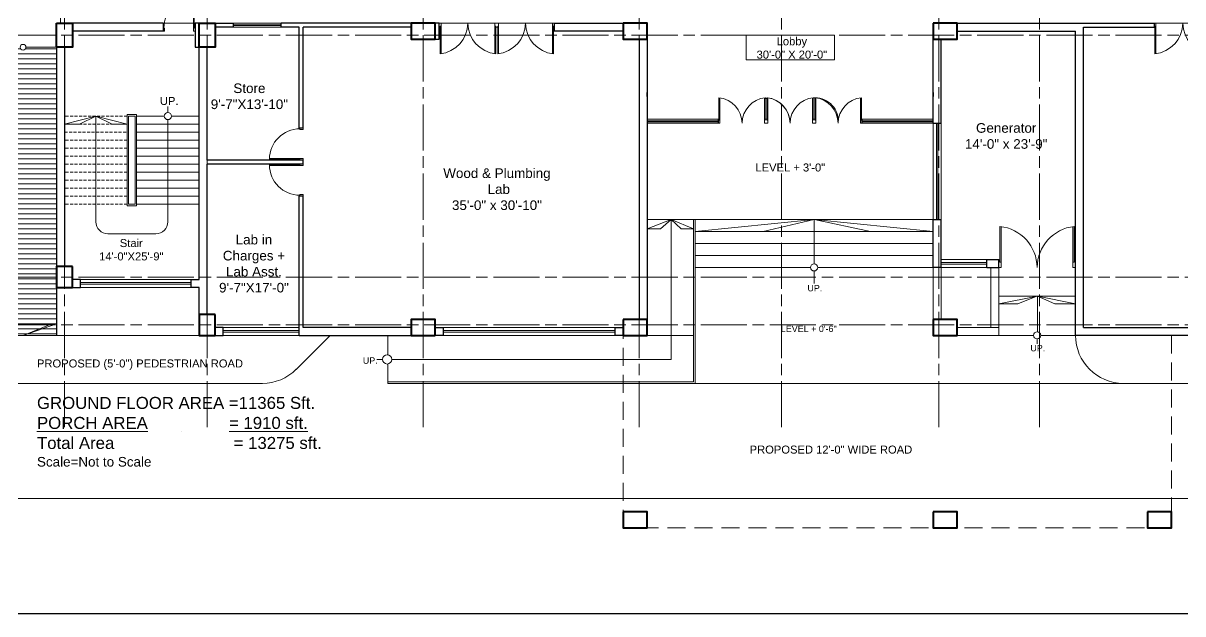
# Model space of a CAD drawing. Header units: inches. Extents: x -12 to 20935469, y -1604 to 24729220.
# Drawn here: x 20824002 to 20825451, y 24723288 to 24724026 of the extents above; entities that cross this region are included whole.
import ezdxf

# ---------------------------------------------------------------- set-up
doc = ezdxf.new("R2010")
doc.units = ezdxf.units.IN
doc.header["$LTSCALE"] = 0.03
doc.header["$MEASUREMENT"] = 0
doc.linetypes.add('ACAD_ISO08W100', pattern=[36, 24, -3, 6, -3])
doc.linetypes.add('DASHED2', pattern=[0.375, 0.25, -0.125])
for name, color, linetype, lineweight in [('AV_Text', 7, 'Continuous', 9), ('column', 1, 'Continuous', 40), ('Door', 7, 'Continuous', 18), ('Dot', 253, 'Continuous', 0), ('Grid Line', 252, 'Continuous', 18), ('Hatch', 253, 'Continuous', 15), ('Main Wall', 7, 'Continuous', 30), ('RAIL', 23, 'Continuous', 13), ('STAIR', 46, 'Continuous', 15), ('WALL', 7, 'Continuous', 30), ('wind.', 150, 'Continuous', 20)]:
    doc.layers.add(name, color=color, linetype=linetype, lineweight=lineweight)
doc.layers.add('FUR', color=251, linetype='Continuous')
doc.layers.add('TEXT', color=7, linetype='Continuous')
doc.styles.add('2', font='swisscl.ttf')
doc.styles.get("Standard").update_dxf_attribs({"font": 'timesbd.ttf'})

# ---------------------------------------------------------------- blocks, each defined once
blk = doc.blocks.new('A$C36295410')
at = {"layer": 'Door'}
for p, q in [((1, 4), (1, 32)), ((2, 0), (2, 31.98)), ((58, 0), (58, 31.98)), ((59, 4), (59, 32)), ((1, 5), (0, 5)), ((2, 4), (1, 4)), ((58, 4), (59, 4)), ((59, 5), (60, 5)), ((2, 0), (0, 0)), ((58, 0), (60, 0))]:
    blk.add_line(p, q, dxfattribs=at)
for centre, start, end in [((-2.53, -0.34), 0.59063, 83.77826), ((62.53, -0.34), 96.22174, 179.40937)]:
    blk.add_arc(centre, 32.53, start, end, dxfattribs=at)
blk = doc.blocks.new('$D40')
at = {"layer": 'Door'}
for p, q in [((1, 4), (1, 42)), ((2, 0), (2, 42)), ((1, 5), (0, 5)), ((2, 0), (0, 0)), ((2, 4), (1, 4)), ((39, 4), (38, 4)), ((38, 4), (38, 0)), ((40, 0), (38, 0)), ((40, 5), (39, 5)), ((39, 5), (39, 4))]:
    blk.add_line(p, q, dxfattribs=at)
blk.add_arc((1, 4), 38, 0, 90, dxfattribs=at)
blk = doc.blocks.new('fff')
at = {"layer": 'Grid Line', "color": 252, "linetype": 'ACAD_ISO08W100', "lineweight": 9, "ltscale": 80, "true_color": 0x939598}
for p, q in [((20830948.3, 24723521.1), (20830948.3, 24724698.8)), ((20831126.3, 24723521.1), (20831126.3, 24724698.8)), ((20831396.3, 24723521.1), (20831396.3, 24724698.8)), ((20831666.3, 24723521.1), (20831666.3, 24724698.8)), ((20831844.3, 24723521.1), (20831844.3, 24724698.8)), ((20832040.8, 24723521.1), (20832040.8, 24724698.8)), ((20832166.8, 24723521.1), (20832166.8, 24724698.8)), ((20833096.9, 24724010.7), (20830726.1, 24724010.7)), ((20833096.9, 24723708.7), (20830726.1, 24723708.7)), ((20833096.9, 24723648.8), (20830726.1, 24723648.8))]:
    blk.add_line(p, q, dxfattribs=at)

msp = doc.modelspace()

# ---------------------------------------------------------------- hatches: boundary and pattern name
at = {"layer": 'STAIR', "lineweight": 5}
h = msp.add_hatch(dxfattribs=at)
h.set_pattern_fill('ANSI31', color=253, scale=50, angle=135)
h.set_pattern_definition([(180, (-6894.41, -4e-09), (-4e-16, -6.25), [])])
edge = h.paths.add_edge_path()
edge.add_arc((20824001.9, 24723995.7), 3.61, 180, 360)
edge.add_line((20824005.5, 24723995.7), (20824043.9, 24723995.7))
edge.add_line((20824043.9, 24723995.7), (20824043.9, 24723721.7))
edge.add_line((20824043.9, 24723721.7), (20824043.9, 24723695.7))
edge.add_line((20824043.9, 24723695.7), (20824043.9, 24723635.7))
edge.add_line((20824043.9, 24723635.7), (20823961.9, 24723635.7))
edge.add_line((20823961.9, 24723635.7), (20823961.9, 24723995.7))
edge.add_line((20823961.9, 24723995.7), (20823998.3, 24723995.7))

# ---------------------------------------------------------------- linework, layer by layer
for p, q in [((20824781.9, 24723934.3), (20824781.9, 24723939.3)), ((20825139.4, 24723939.3), (20825139.4, 24723934.3)), ((20824870.6, 24723905.7), (20824870.6, 24723900.7)), ((20825050.6, 24723900.7), (20825050.6, 24723905.7)), ((20824043.9, 24723695.7), (20824043.9, 24723635.8)), ((20824251.9, 24723635.8), (20824251.9, 24723635.8))]:
    msp.add_line(p, q)
at = {"color": 252, "lineweight": 5}
for p, q in [((20825221.3, 24723635.8), (20825169.4, 24723635.7)), ((20825264.9, 24723635.8), (20825221.3, 24723635.8)), ((20825317.3, 24723635.8), (20825273.8, 24723635.8))]:
    msp.add_line(p, q, dxfattribs=at)
at = {"layer": 'column', "lineweight": 40, "ltscale": 20}
for points in [[(20824043.9, 24724025.7), (20824063.9, 24724025.7), (20824063.9, 24723995.7), (20824043.9, 24723995.7)], [(20824221.9, 24724025.7), (20824241.9, 24724025.7), (20824241.9, 24723995.7), (20824221.9, 24723995.7)], [(20824486.9, 24724025.7), (20824486.9, 24724005.7), (20824516.9, 24724005.7), (20824516.9, 24724025.7)], [(20824751.9, 24724025.7), (20824751.9, 24724005.7), (20824781.9, 24724005.7), (20824781.9, 24724025.7)], [(20825139.4, 24724025.7), (20825139.4, 24724005.7), (20825169.4, 24724005.7), (20825169.4, 24724025.7)], [(20824063.9, 24723721.7), (20824043.9, 24723721.7), (20824043.9, 24723695.7), (20824063.9, 24723695.7)], [(20824241.9, 24723661.8), (20824221.9, 24723661.8), (20824221.9, 24723635.8), (20824241.9, 24723635.8)], [(20824516.9, 24723635.8), (20824516.9, 24723655.8), (20824486.9, 24723655.8), (20824486.9, 24723635.8)], [(20824751.9, 24723655.7), (20824751.9, 24723635.7), (20824781.9, 24723635.7), (20824781.9, 24723655.7)], [(20825139.4, 24723655.7), (20825139.4, 24723635.7), (20825169.4, 24723635.7), (20825169.4, 24723655.7)], [(20824751.9, 24723415.3), (20824751.9, 24723395.3), (20824781.9, 24723395.3), (20824781.9, 24723415.3)], [(20825139.4, 24723415.3), (20825139.4, 24723395.3), (20825169.4, 24723395.3), (20825169.4, 24723415.3)], [(20825407.3, 24723415.3), (20825407.3, 24723395.3), (20825437.3, 24723395.3), (20825437.3, 24723415.3)]]:
    msp.add_lwpolyline(points, close=True, dxfattribs=at)
at = {"layer": 'Defpoints'}
msp.add_lwpolyline([(20823799.4, 24724746.5), (20826238.2, 24724746.5), (20826238.2, 24723288), (20823799.4, 24723288)], close=True, dxfattribs=at)
at = {"layer": 'Door'}
for p, q in [((20824524.3, 24724025.7), (20824521.9, 24724025.7)), ((20824523.1, 24724020.7), (20824521.9, 24724020.7)), ((20824523.1, 24724021.9), (20824523.1, 24723987.3)), ((20824524.3, 24724021.9), (20824523.1, 24724021.9)), ((20824524.3, 24724025.7), (20824524.3, 24723987.4)), ((20824591.5, 24724025.7), (20824591.5, 24723987.4)), ((20824591.5, 24724025.7), (20824593.9, 24724025.7)), ((20824591.5, 24724021.9), (20824592.7, 24724021.9)), ((20824592.7, 24724021.9), (20824592.7, 24723987.3)), ((20824592.7, 24724020.7), (20824593.9, 24724020.7)), ((20824596.3, 24724025.7), (20824593.9, 24724025.7)), ((20824595.1, 24724020.7), (20824593.9, 24724020.7)), ((20824595.1, 24724021.9), (20824595.1, 24723987.3)), ((20824596.3, 24724021.9), (20824595.1, 24724021.9)), ((20824596.3, 24724025.7), (20824596.3, 24723987.4)), ((20824663.5, 24724025.7), (20824663.5, 24723987.4)), ((20824663.5, 24724025.7), (20824665.9, 24724025.7)), ((20824663.5, 24724021.9), (20824664.7, 24724021.9)), ((20824664.7, 24724021.9), (20824664.7, 24723987.3)), ((20824664.7, 24724020.7), (20824665.9, 24724020.7)), ((20825417.8, 24724025.7), (20825415.4, 24724025.7)), ((20825416.6, 24724020.7), (20825415.4, 24724020.7)), ((20825416.6, 24724021.9), (20825416.6, 24723987.3)), ((20825417.8, 24724021.9), (20825416.6, 24724021.9)), ((20825417.8, 24724025.7), (20825417.8, 24723987.4))]:
    msp.add_line(p, q, dxfattribs=at)
for centre, start, end in [((20824518.8, 24724026.1), 276.223, 359.4106), ((20824596.9, 24724026.1), 180.5919, 263.7795), ((20824590.8, 24724026.1), 276.223, 359.4106), ((20824668.9, 24724026.1), 180.5919, 263.7795), ((20825412.3, 24724026.1), 276.223, 359.4106), ((20825490.4, 24724026.1), 180.5919, 263.7795)]:
    msp.add_arc(centre, 39, start, end, dxfattribs=at)
at = {"layer": 'Dot', "color": 0, "linetype": 'DASHED2', "lineweight": 20, "ltscale": 3000}
msp.add_lwpolyline([(20825437.3, 24723635.7), (20825437.3, 24723395.3), (20824751.9, 24723395.3), (20824751.9, 24723635.8)], dxfattribs=at)
at = {"layer": 'Hatch'}
for p, q in [((20824043.9, 24723995.7), (20824005.5, 24723995.7)), ((20824841.9, 24723780.7), (20824781.9, 24723780.7)), ((20824841.9, 24723780.7), (20824781.9, 24723780.7)), ((20825139.4, 24723655.7), (20825139.4, 24723720.7)), ((20825149.4, 24723655.7), (20825149.4, 24723720.7)), ((20825211.3, 24723720.7), (20825211.3, 24723645.8)), ((20825221.3, 24723720.7), (20825221.3, 24723635.8)), ((20825221.3, 24723684.7), (20825317.3, 24723684.7)), ((20825221.3, 24723645.8), (20825169.4, 24723645.8)), ((20823870.4, 24723635.8), (20824221.9, 24723635.8)), ((20823870.4, 24723635.8), (20824457.9, 24723635.8)), ((20823903.2, 24723635.8), (20824221.9, 24723635.8)), ((20824457.9, 24723635.8), (20824457.9, 24723611.5)), ((20824781.9, 24723635.7), (20824839.9, 24723635.7)), ((20825264.9, 24723635.8), (20825169.4, 24723635.8)), ((20825317.3, 24723635.8), (20825273.8, 24723635.8)), ((20824457.9, 24723600), (20824457.9, 24723575.8)), ((20824301, 24723575.8), (20823870.4, 24723575.8)), ((20823870.4, 24723431.8), (20826200.5, 24723431.8))]:
    msp.add_line(p, q, dxfattribs=at)
at = {"layer": 'Hatch', "lineweight": 0}
for p, q in [((20824385.9, 24723635.8), (20824343.4, 24723593.3)), ((20825377.3, 24723575.8), (20826200.5, 24723575.8))]:
    msp.add_line(p, q, dxfattribs=at)
at = {"layer": 'Hatch', "lineweight": 5}
msp.add_line((20824841.9, 24723575.8), (20825377.3, 24723575.8), dxfattribs=at)
msp.add_lwpolyline([(20825889.4, 24724145.7), (20825139.4, 24724145.8), (20825129.4, 24724460.8), (20824959.8, 24724460.6), (20824959.8, 24724145.7), (20824048.9, 24724145.8), (20824048.9, 24724025.8), (20824781.9, 24724025.8), (20824781.9, 24723905.7), (20824871.1, 24723905.7), (20824871.6, 24723905.7), (20824871.6, 24723932.7, -0.379803), (20824900.6, 24723900.7, -0.379803), (20824929.6, 24723932.7, 0.786317), (20824932.6, 24723932.6, -0.370965), (20824960.6, 24723900.7, -0.379803), (20824989.6, 24723932.7), (20824991.6, 24723932.7, -0.443301), (20825020.6, 24723900.7, -0.379803), (20825049.6, 24723932.7), (20825049.6, 24723905.7), (20825139.4, 24723905.7), (20825139.4, 24724025.7), (20826062.3, 24724025.7)], format="xyb", dxfattribs=at)
at = {"layer": 'Hatch', "lineweight": 0}
msp.add_lwpolyline([(20824905.5, 24724010.7), (20825016, 24724010.7), (20825016, 24723979.8), (20824905.5, 24723979.8)], close=True, dxfattribs=at)
for centre, start, end in [((20825377.3, 24723635.8), 180, 270), ((20824301, 24723635.8), 270, 315)]:
    msp.add_arc(centre, 60, start, end, dxfattribs=at)
at = {"layer": 'Main Wall', "lineweight": 30}
for p, q in [((20824176.9, 24724025.7), (20824063.9, 24724025.7)), ((20824176.9, 24724025.7), (20824176.9, 24724015.7)), ((20824231.9, 24724025.7), (20824221.9, 24724025.7)), ((20824486.9, 24724025.7), (20824324.4, 24724025.7)), ((20824324.4, 24724020.7), (20824324.4, 24724025.7)), ((20824346.9, 24724020.7), (20824324.4, 24724020.7)), ((20824346.9, 24723894.8), (20824346.9, 24724020.7)), ((20824486.9, 24724020.7), (20824351.9, 24724020.7)), ((20824351.9, 24723894.8), (20824351.9, 24724020.7)), ((20824665.9, 24724025.7), (20824751.9, 24724025.7)), ((20824665.9, 24724025.7), (20824665.9, 24724015.7)), ((20825327.3, 24723645.7), (20825327.3, 24724020.7)), ((20825327.3, 24724020.7), (20825415.4, 24724020.7)), ((20825415.4, 24724025.7), (20825415.4, 24724020.7)), ((20824176.9, 24724015.7), (20824063.9, 24724015.7)), ((20824751.9, 24724015.7), (20824665.9, 24724015.7)), ((20824771.9, 24724005.7), (20824771.9, 24723655.7)), ((20824781.9, 24724005.7), (20824781.9, 24723635.8)), ((20825139.4, 24723900.7), (20825139.4, 24724005.7)), ((20825149.4, 24723900.7), (20825149.4, 24724005.7)), ((20825169.4, 24724015.7), (20825317.3, 24724015.7)), ((20825317.3, 24723635.7), (20825317.3, 24724015.7)), ((20824043.9, 24723995.7), (20824043.9, 24723721.7)), ((20824053.9, 24723995.7), (20824053.9, 24723721.7)), ((20824221.9, 24723705.7), (20824221.9, 24723995.8)), ((20824231.9, 24723854.8), (20824231.9, 24723995.8)), ((20824351.9, 24723894.8), (20824346.9, 24723894.8)), ((20825139.4, 24723900.7), (20825149.4, 24723900.7)), ((20824351.9, 24723854.8), (20824231.9, 24723854.8)), ((20824351.9, 24723849.8), (20824231.9, 24723849.8)), ((20824231.9, 24723661.8), (20824231.9, 24723849.8)), ((20824351.9, 24723849.8), (20824351.9, 24723854.8)), ((20824351.9, 24723809.8), (20824346.9, 24723809.8)), ((20824346.9, 24723635.8), (20824346.9, 24723809.8)), ((20824351.9, 24723645.8), (20824351.9, 24723809.8)), ((20825139.4, 24723720.7), (20825139.4, 24723780.7)), ((20825139.4, 24723780.7), (20825149.4, 24723780.7)), ((20825149.4, 24723720.7), (20825149.4, 24723780.7)), ((20825206.3, 24723730.7), (20825221.3, 24723730.7)), ((20825206.3, 24723720.7), (20825206.3, 24723730.7)), ((20825221.3, 24723720.7), (20825221.3, 24723730.7)), ((20825149.4, 24723720.7), (20825139.4, 24723720.7)), ((20825206.3, 24723720.7), (20825221.3, 24723720.7)), ((20824073.9, 24723705.7), (20824063.9, 24723705.7)), ((20824073.9, 24723695.7), (20824073.9, 24723705.7)), ((20824211.9, 24723695.7), (20824211.9, 24723705.7)), ((20824211.9, 24723705.7), (20824221.9, 24723705.7)), ((20824063.9, 24723695.7), (20824073.9, 24723695.7)), ((20824221.9, 24723695.7), (20824211.9, 24723695.7)), ((20824221.9, 24723661.8), (20824221.9, 24723695.7)), ((20824476.9, 24723645.8), (20824351.9, 24723645.8)), ((20824486.9, 24723645.8), (20824351.9, 24723645.8)), ((20825327.3, 24723645.7), (20825564.4, 24723645.7)), ((20824346.9, 24723635.8), (20824486.9, 24723635.8)), ((20824361.9, 24723635.8), (20824361.9, 24723635.8)), ((20824486.9, 24723639.8), (20824486.9, 24723639.8)), ((20825564.4, 24723635.7), (20825317.3, 24723635.7))]:
    msp.add_line(p, q, dxfattribs=at)
for points in [[(20824216.9, 24723995.7), (20824221.9, 24723995.7), (20824221.9, 24724025.7), (20824216.9, 24724025.7)], [(20824264.4, 24724020.7), (20824241.9, 24724020.7), (20824241.9, 24724025.7), (20824264.4, 24724025.7)], [(20824516.9, 24724005.7), (20824521.9, 24724005.7), (20824521.9, 24724025.7), (20824516.9, 24724025.7)], [(20824526.9, 24723635.8), (20824516.9, 24723635.8), (20824516.9, 24723645.8), (20824526.9, 24723645.8)], [(20824741.9, 24723645.8), (20824751.9, 24723645.8), (20824751.9, 24723635.8), (20824741.9, 24723635.8)]]:
    msp.add_lwpolyline(points, close=True, dxfattribs=at)
for points in [[(20825169.4, 24724025.7), (20825327.3, 24724025.8), (20825415.4, 24724025.7)], [(20824241.9, 24723635.8), (20824251.9, 24723635.8), (20824251.9, 24723645.8), (20824241.9, 24723645.8)]]:
    msp.add_lwpolyline(points, dxfattribs=at)
at = {"layer": 'RAIL', "color": 6, "lineweight": 5}
for points in [[(20824131.9, 24723911.7), (20824143.9, 24723911.7), (20824143.9, 24723797.7), (20824131.9, 24723797.7)], [(20824133.9, 24723909.7), (20824141.9, 24723909.7), (20824141.9, 24723799.7), (20824133.9, 24723799.7)]]:
    msp.add_lwpolyline(points, close=True, dxfattribs=at)
at = {"layer": 'STAIR', "lineweight": 9}
msp.add_line((20824182.9, 24723921.8), (20824182.9, 24723914.2), dxfattribs=at)
at = {"layer": 'STAIR', "color": 32, "linetype": 'DASHED2', "lineweight": 5, "ltscale": 500}
for p, q in [((20824131.9, 24723909.7), (20824053.9, 24723909.7)), ((20824131.9, 24723899.7), (20824053.9, 24723899.7)), ((20824053.9, 24723889.7), (20824131.9, 24723889.7)), ((20824131.9, 24723879.7), (20824053.9, 24723879.7)), ((20824131.9, 24723869.7), (20824053.9, 24723869.7)), ((20824131.9, 24723859.7), (20824053.9, 24723859.7)), ((20824131.9, 24723849.7), (20824053.9, 24723849.7)), ((20824131.9, 24723839.7), (20824053.9, 24723839.7)), ((20824131.9, 24723829.7), (20824053.9, 24723829.7)), ((20824131.9, 24723819.7), (20824053.9, 24723819.7)), ((20824131.9, 24723809.7), (20824053.9, 24723809.7)), ((20824131.9, 24723799.7), (20824053.9, 24723799.7))]:
    msp.add_line(p, q, dxfattribs=at)
at = {"layer": 'STAIR', "color": 32, "lineweight": 5}
for p, q in [((20824178.4, 24723909.7), (20824143.9, 24723909.7)), ((20824221.9, 24723909.7), (20824187.3, 24723909.7)), ((20824221.9, 24723899.7), (20824143.9, 24723899.7)), ((20824221.9, 24723889.7), (20824143.9, 24723889.7)), ((20824221.9, 24723879.7), (20824143.9, 24723879.7)), ((20824221.9, 24723869.7), (20824143.9, 24723869.7)), ((20824221.9, 24723859.7), (20824143.9, 24723859.7)), ((20824221.9, 24723849.7), (20824143.9, 24723849.7)), ((20824221.9, 24723839.7), (20824143.9, 24723839.7)), ((20824221.9, 24723829.7), (20824143.9, 24723829.7)), ((20824221.9, 24723819.7), (20824143.9, 24723819.7)), ((20824221.9, 24723809.7), (20824143.9, 24723809.7)), ((20824221.9, 24723799.7), (20824143.9, 24723799.7)), ((20825139.4, 24723780.7), (20824841.9, 24723780.7)), ((20825139.4, 24723765.7), (20824841.9, 24723765.7)), ((20824841.9, 24723765.7), (20824896.3, 24723765.7)), ((20825139.4, 24723765.7), (20825084.9, 24723765.7)), ((20825139.4, 24723750.7), (20824841.9, 24723750.7)), ((20825139.4, 24723735.7), (20824841.9, 24723735.7)), ((20824986.2, 24723720.7), (20824841.9, 24723720.7)), ((20825139.4, 24723720.7), (20824995.1, 24723720.7)), ((20825221.3, 24723675.1), (20825237.4, 24723675.1)), ((20825317.3, 24723675.1), (20825301.3, 24723675.1))]:
    msp.add_line(p, q, dxfattribs=at)
at = {"layer": 'STAIR', "color": 253, "lineweight": 5}
for p, q in [((20824811.9, 24723605.8), (20824811.9, 24723780.7)), ((20824990.6, 24723700.6), (20824990.6, 24723716.3)), ((20824001.9, 24723635.8), (20824043.9, 24723650)), ((20824037.7, 24723650), (20824001.9, 24723635.8)), ((20824043.9, 24723650), (20824037.7, 24723650)), ((20825269.3, 24723631.3), (20825269.3, 24723625.4)), ((20824451.2, 24723605.8), (20824444, 24723605.8))]:
    msp.add_line(p, q, dxfattribs=at)
at = {"layer": 'STAIR', "lineweight": 9}
msp.add_lwpolyline([(20824092.9, 24723909.7), (20824053.9, 24723899.7), (20824072.5, 24723899.7), (20824092.9, 24723909.7), (20824131.9, 24723899.7), (20824113.5, 24723899.7), (20824092.9, 24723909.7), (20824092.9, 24723777.7, 0.414214), (20824107.9, 24723762.7), (20824167.9, 24723762.7, 0.414214), (20824182.9, 24723777.7), (20824182.9, 24723905.3)], format="xyb", dxfattribs=at)
at = {"layer": 'STAIR', "color": 253, "lineweight": 5}
for points in [[(20824462.8, 24723605.8), (20824811.9, 24723605.8), (20824811.9, 24723780.7), (20824781.9, 24723769), (20824798.7, 24723768.9), (20824811.9, 24723780.7), (20824839.9, 24723768.8), (20824824.6, 24723768.9), (20824811.9, 24723780.7)], [(20824990.6, 24723725.2), (20824990.6, 24723780.7), (20824841.9, 24723765.7), (20824926.8, 24723765.7), (20824990.6, 24723780.7), (20825139.4, 24723765.7), (20825060.9, 24723765.7), (20824990.6, 24723780.7)], [(20825269.6, 24723640.2), (20825269.6, 24723684.7), (20825221.3, 24723675.1), (20825245.1, 24723675.1), (20825268.8, 24723684.6), (20825269.6, 24723684.7), (20825317.3, 24723675.1), (20825291.6, 24723675.1), (20825269.6, 24723684.6)]]:
    msp.add_lwpolyline(points, dxfattribs=at)
for centre, radius in [((20824001.9, 24723995.7), 3.61), ((20824990.6, 24723720.7), 4.45), ((20825269.3, 24723635.8), 4.45), ((20824457, 24723605.8), 5.81)]:
    msp.add_circle(centre, radius, dxfattribs=at)
at = {"layer": 'STAIR', "lineweight": 9}
msp.add_circle((20824182.9, 24723909.7), 4.45, dxfattribs=at)
at = {"layer": 'WALL', "lineweight": 9}
for p, q in [((20824839.9, 24723780.7), (20824839.9, 24723577.8)), ((20824841.9, 24723780.7), (20824841.9, 24723575.8)), ((20824457.9, 24723577.8), (20824839.9, 24723577.8)), ((20824457.9, 24723575.8), (20824457.9, 24723577.8)), ((20824457.9, 24723575.8), (20824841.9, 24723575.8))]:
    msp.add_line(p, q, dxfattribs=at)
at = {"layer": 'wind.', "lineweight": 5}
for p, q in [((20824264.4, 24724025.7), (20824324.4, 24724025.7)), ((20824264.4, 24724023.7), (20824324.4, 24724023.7)), ((20824264.4, 24724022.7), (20824324.4, 24724022.7)), ((20824264.4, 24724020.7), (20824324.4, 24724020.7)), ((20824781.9, 24723905.7), (20824870.6, 24723905.7)), ((20824781.9, 24723903.7), (20824870.6, 24723903.7)), ((20825050.6, 24723905.7), (20825139.4, 24723905.7)), ((20825050.6, 24723903.7), (20825139.4, 24723903.7)), ((20824870.6, 24723902.7), (20824781.9, 24723902.7)), ((20824870.6, 24723900.7), (20824781.9, 24723900.7)), ((20825139.4, 24723902.7), (20825050.6, 24723902.7)), ((20825139.4, 24723900.7), (20825050.6, 24723900.7)), ((20825139.4, 24723780.7), (20825139.4, 24723900.7)), ((20825143.4, 24723900.7), (20825143.4, 24723780.7)), ((20825145.4, 24723900.7), (20825145.4, 24723780.7)), ((20825149.4, 24723900.7), (20825149.4, 24723780.7)), ((20825149.4, 24723730.7), (20825206.3, 24723730.7)), ((20825149.4, 24723726.7), (20825206.3, 24723726.7)), ((20825149.4, 24723724.7), (20825206.3, 24723724.7)), ((20825149.4, 24723720.7), (20825206.3, 24723720.7)), ((20824073.9, 24723705.7), (20824211.9, 24723705.7)), ((20824073.9, 24723701.7), (20824211.9, 24723701.7)), ((20824073.9, 24723699.7), (20824211.9, 24723699.7)), ((20824073.9, 24723695.7), (20824211.9, 24723695.7)), ((20824346.9, 24723645.8), (20824251.9, 24723645.8)), ((20824741.9, 24723645.8), (20824526.9, 24723645.8)), ((20824346.9, 24723641.8), (20824251.9, 24723641.8)), ((20824346.9, 24723639.8), (20824251.9, 24723639.8)), ((20824346.9, 24723635.8), (20824251.9, 24723635.8)), ((20824741.9, 24723641.8), (20824526.9, 24723641.8)), ((20824741.9, 24723639.8), (20824526.9, 24723639.8)), ((20824741.9, 24723635.8), (20824526.9, 24723635.8))]:
    msp.add_line(p, q, dxfattribs=at)

# ---------------------------------------------------------------- block references
msp.add_blockref('fff', (-6894.4, 0))
at = {"layer": 'Door', "xscale": -1}
msp.add_blockref('$D40', (20824216.9, 24724015.7), dxfattribs=at)
at = {"layer": 'Door', "rotation": 90.00000000000001}
msp.add_blockref('$D40', (20824351.9, 24723854.8), dxfattribs=at)
at = {"layer": 'Door', "xscale": -1, "rotation": 90}
msp.add_blockref('$D40', (20824351.9, 24723849.8), dxfattribs=at)
at = {"layer": 'FUR', "lineweight": 5, "xscale": -1}
for p in [(20824930.6, 24723900.7), (20824990.6, 24723900.7), (20825050.6, 24723900.7)]:
    msp.add_blockref('A$C36295410', p, dxfattribs=at)
at = {"layer": 'FUR', "xscale": -1.6, "yscale": 1.6, "zscale": 1.6}
msp.add_blockref('A$C36295410', (20825317.3, 24723720.7), dxfattribs=at)

# ---------------------------------------------------------------- texts
at = {"layer": 'AV_Text', "ltscale": 20, "attachment_point": 3}
for s, insert, char_height, width in [('\\pxqc;{\\fArial CE|b0|i0|c0|p34;\\H1.11111x;PROPOSED (5\'-0") PEDESTRIAN ROAD\\H0.9x; }', (20824280.2, 24723605.7), 9, 264.244), ('\\pxqc;{\\fArial CE|b0|i0|c0|p34;PROPOSED 12\'-0" WIDE ROAD }', (20825130.9, 24723498.1), 10, 238.55)]:
    msp.add_mtext(s, dxfattribs=dict(at, insert=insert, char_height=char_height, width=width))
at = {"layer": 'TEXT', "color": 30, "lineweight": 5, "ltscale": 20, "style": '2'}
for s, width, gutter_width, insert, char_height, attachment_point in [('\\pxsm1,qc;{\\fArial|b0|i0|c0|p34;\\C0;Lobby\\P30\'-0" X 20\'-0" }', 146.388, 0.75, (20824962.8, 24724008.2), 10, 2), ('{\\fArial|b0|i0|c0|p34;\\C0;Store\\P9\'-7"X13\'-10"}', 104.76, 0.5, (20824284.8, 24723950.5), 12, 2), ('{\\fArial|b0|i0|c0|p34;\\C0;UP.}', 104.76, 0.5, (20824184.6, 24723933.6), 10, 2), ('\\pxsm1;{\\fArial|b0|i0|c0|p34;\\C0;Generator \\P14\'-0" x 23\'-9" }', 137.677, 0.75, (20825230.6, 24723900.9), 12, 2), ('\\pxsm1;{\\fArial|b0|i0|c0|p34;\\C0;Wood & Plumbing\\P Lab\\P35\'-0" x 30\'-10" }', 173.256, 0.75, (20824594.2, 24723844.4), 12, 2), ('{\\fArial|b0|i0|c0|p34;\\C0;Lab in Charges + Lab Asst. \\P9\'-7"X17\'-0"}', 104.76, 0.5, (20824290.5, 24723761.4), 12, 2), ('{\\fArial|b0|i0|c0|p34;\\C0;Stair\\P14\'-0"X25\'-9"}', 104.76, 0.5, (20824137.2, 24723756.1), 10, 2), ('{\\fArial|b0|i0|c0|p34;\\C0;UP.}', 104.76, 0.5, (20824991.5, 24723698.8), 8, 2), ('{\\fArial|b0|i0|c0|p34;\\C0;UP.}', 104.76, 0.5, (20825270.1, 24723615.8), 8, 8), ('{\\fArial|b0|i0|c0|p34;\\C0;UP.}', 104.76, 0.5, (20824435.9, 24723608.3), 8, 2), ('\\A1;\\pxql;{\\fArial|b0|i0|c0|p34;\\C0;GROUND FLOOR AREA =11365 Sft.\\P\\LPORCH AREA^I^I= 1910 sft.\\P\\lTotal Area^I^I^I = 13275 sft.\\P\\H0.8x;Scale=Not to Scale }', 640.124, 0.5, (20824339.4, 24723558.9), 15, 2)]:
    msp.add_mtext_dynamic_manual_height_columns(s, width=width, gutter_width=gutter_width, heights=[0], dxfattribs=dict(at, insert=insert, char_height=char_height, attachment_point=attachment_point))
at = {"layer": 'TEXT', "color": 30, "lineweight": 5, "ltscale": 20, "attachment_point": 2, "style": '2'}
for s, insert, char_height, width in [('{\\fArial|b0|i0|c0|p34;\\C256; LEVEL + 3\'-0"}', (20824958.9, 24723850.5), 10, 235.592), ('{\\fArial|b0|i0|c0|p34;\\C256; LEVEL + 0\'-6"}', (20824982.3, 24723648), 8, 104.76)]:
    msp.add_mtext(s, dxfattribs=dict(at, insert=insert, char_height=char_height, width=width))

doc.saveas('drawing.dxf')
